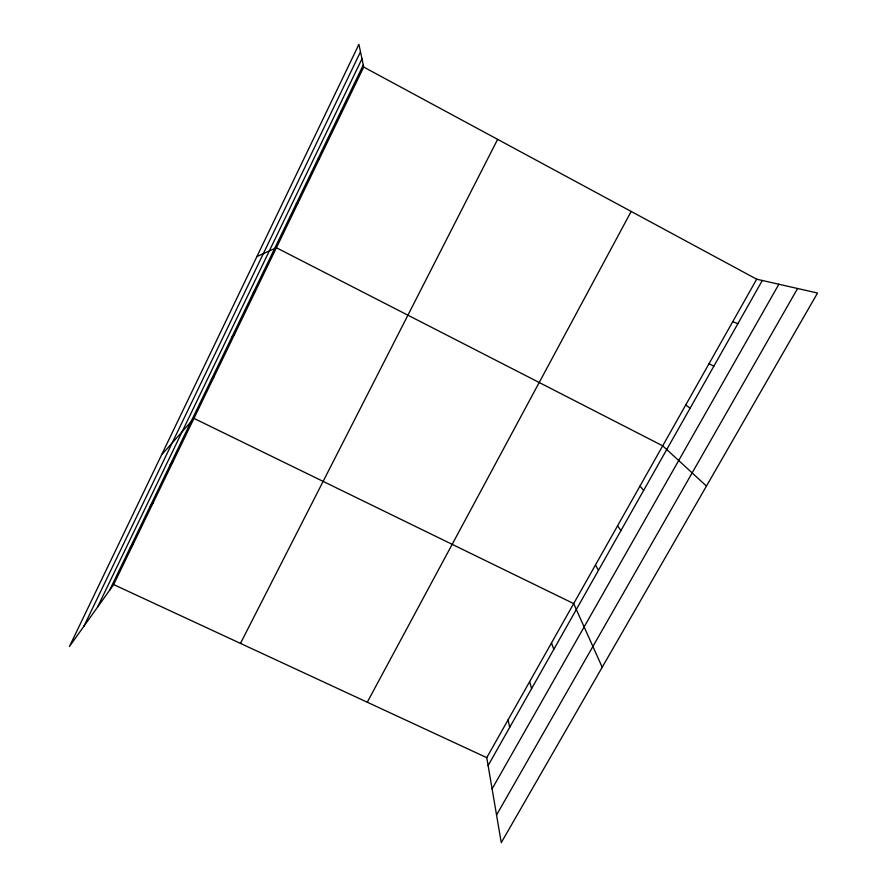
<?xml version="1.0" encoding="UTF-8"?>
<svg xmlns="http://www.w3.org/2000/svg" width="887" height="887" viewBox="0 0 887 887"><rect width="100%" height="100%" fill="white"/><g stroke="black" fill="none" stroke-linecap="round" stroke-linejoin="round"><path stroke-width="1.33" d="M83.899 626.244L360.499 51.845M97.481 607.218L361.974 58.83M109.567 590.298L363.271 64.995M113.658 584.577L363.714 67.068L358.913 44.35L69.463 646.468L113.658 584.577L486.763 757.653L501.266 842.65L817.537 293.032L756.7 279.205L363.714 67.068M240.466 643.408L497.629 139.359M367.273 702.227L631.178 211.45M486.763 757.653L756.7 279.205M488.116 765.559L762.299 280.48M492.097 788.887L778.875 284.239M496.543 814.998L797.579 288.497M129.48 549.064L133.305 543.908M149.681 507.242L153.24 502.652M170.182 464.81L173.453 460.819M161.512 454.987L193.954 418.387L573.678 603.603L602.206 667.235M211.439 379.381L214.133 376.62M232.194 336.395L234.6 334.266M253.261 292.788L255.356 291.313M256.92 256.52L276.411 247.75L662.7 445.828L706.462 486.043M296.302 203.666L297.766 203.555M732.717 321.726L737.906 323.644M318.3 158.119L319.431 158.718M709.057 363.67L713.847 366.198M685.718 405.026L690.13 408.153M639.993 486.076L643.674 490.356M617.585 525.78L620.911 530.614M340.619 111.906L341.417 113.226M595.487 564.952L598.47 570.33M551.503 642.898L553.821 649.328M529.639 681.671L531.612 688.6M508.063 719.911L509.715 727.34"/></g></svg>
